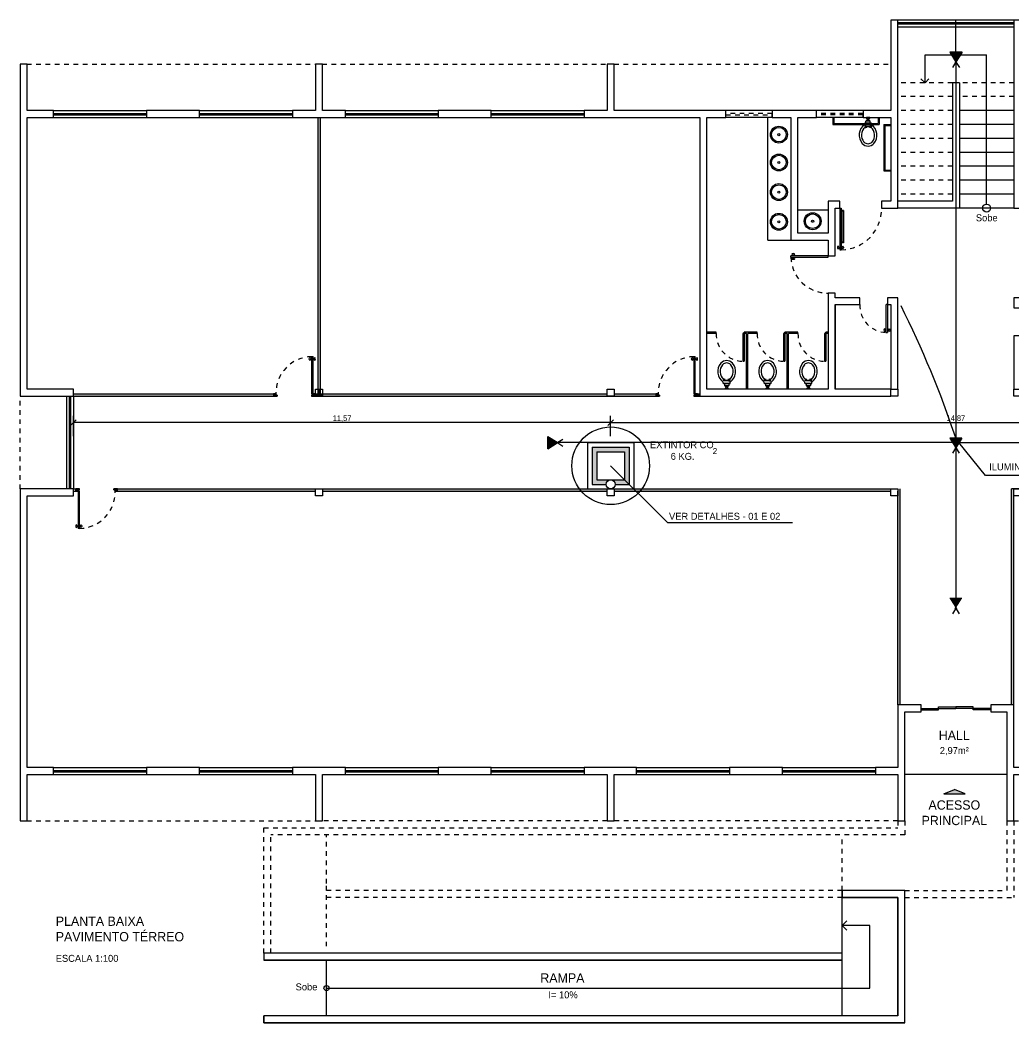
# Model space of a CAD drawing. Header units: millimetres. Extents: x 952 to 2017, y 419 to 1447.
# Drawn here: x 952.34 to 973.74, y 443.9 to 465.5 of the extents above; entities that cross this region are included whole.
import ezdxf

# ---------------------------------------------------------------- set-up
doc = ezdxf.new("R2010")
doc.units = ezdxf.units.MM
doc.header["$PDMODE"] = 34
doc.linetypes.add('ACAD_ISO03W100', pattern=[30, 12, -18])
doc.layers.get('0').update_dxf_attribs({"color": 5})
for name, color, linetype in [('can01', 1, 'Continuous'), ('can02', 2, 'Continuous'), ('can03', 3, 'Continuous'), ('ESQUADRIAS', 2, 'Continuous'), ('fio tomadas de chão', 82, 'Continuous'), ('Fios', 10, 'Continuous'), ('INCENDIO', 1, 'Continuous'), ('Janela', 2, 'Continuous'), ('Layer1', 204, 'Continuous'), ('pena 01', 1, 'Continuous'), ('pena01', 1, 'Continuous'), ('pena02', 2, 'Continuous'), ('pena04', 4, 'Continuous')]:
    doc.layers.add(name, color=color, linetype=linetype)
doc.styles.get("Standard").update_dxf_attribs({"font": 'ERASLGHT.TTF'})
doc.dimstyles.new('ISO-25', dxfattribs={"dimtxt": 0.12, "dimasz": 0.12, "dimexe": 0.15, "dimexo": 0.14, "dimgap": 0.015, "dimtad": 1, "dimzin": 1, "dimtxsty": 'Standard', "dimblk": 'OBLIQUE', "dimcen": 0.15, "dimdle": 0.0005, "dimclrd": 1, "dimclre": 1, "dimclrt": 2, "dimadec": 0, "dimazin": 0, "dimtfac": 1, "dimtmove": 0, "dimatfit": 3, "dimldrblk": 'OBLIQUE', "dimfxl": 1, "dimarcsym": 0})

# ---------------------------------------------------------------- blocks, each defined once
blk = doc.blocks.new('_Oblique')
at = {"color": 0, "linetype": 'ByBlock', "lineweight": -2}
blk.add_line((-0.5, -0.5), (0.5, 0.5), dxfattribs=at)
blk = doc.blocks.new('*D13')
at = {"color": 1, "lineweight": -2}
for p, q in [((965.057, 456.539), (965.057, 456.978)), ((979.924, 456.539), (979.924, 456.978)), ((965.057, 456.828), (979.924, 456.828))]:
    blk.add_line(p, q, dxfattribs=at)
at = {"layer": 'Defpoints', "color": 0}
for p in [(979.924, 456.828), (965.057, 456.399), (979.924, 456.399)]:
    blk.add_point(p, dxfattribs=at)
at = {"color": 1, "lineweight": -2, "xscale": 0.12, "yscale": 0.12, "zscale": 0.12, "rotation": 180}
blk.add_blockref('_Oblique', (965.057, 456.828), dxfattribs=at)
at = {"color": 1, "lineweight": -2, "xscale": 0.12, "yscale": 0.12, "zscale": 0.12}
blk.add_blockref('_Oblique', (979.924, 456.828), dxfattribs=at)
at = {"color": 2, "insert": (972.49, 456.913), "char_height": 0.12, "attachment_point": 5}
blk.add_mtext('14,87', dxfattribs=at)
blk = doc.blocks.new('*D15')
at = {"color": 1, "lineweight": -2}
for p, q in [((953.49, 456.539), (953.49, 456.978)), ((965.057, 456.539), (965.057, 456.978)), ((965.058, 456.828), (953.49, 456.828))]:
    blk.add_line(p, q, dxfattribs=at)
at = {"layer": 'Defpoints', "color": 0}
for p in [(953.49, 456.828), (953.49, 456.399), (965.057, 456.399)]:
    blk.add_point(p, dxfattribs=at)
at = {"color": 1, "lineweight": -2, "xscale": 0.12, "yscale": 0.12, "zscale": 0.12, "rotation": 180}
blk.add_blockref('_Oblique', (953.49, 456.828), dxfattribs=at)
at = {"color": 1, "lineweight": -2, "xscale": 0.12, "yscale": 0.12, "zscale": 0.12}
blk.add_blockref('_Oblique', (965.057, 456.828), dxfattribs=at)
at = {"color": 2, "insert": (959.274, 456.912), "char_height": 0.12, "attachment_point": 5}
blk.add_mtext('11,57', dxfattribs=at)

msp = doc.modelspace()

# ---------------------------------------------------------------- hatches: boundary and pattern name
at = {"layer": 'fio tomadas de chão'}
for points in [[(972.623, 464.808), (972.358, 464.808), (972.484, 464.608, -0.288345), (972.497, 464.608)], [(963.701, 456.265), (963.701, 456.53), (963.902, 456.404, 0.141294), (963.9, 456.398, 0.141294), (963.902, 456.391)], [(972.621, 456.497), (972.357, 456.497), (972.483, 456.297, -0.288345), (972.495, 456.297)], [(972.621, 453.039), (972.357, 453.039), (972.483, 452.839, -0.288345), (972.495, 452.839)]]:
    msp.add_hatch(color=256, dxfattribs=at).paths.add_polyline_path(points)
at = {"layer": 'INCENDIO'}
msp.add_hatch(color=256, dxfattribs=at).paths.add_polyline_path([(964.757, 456.199), (965.357, 456.199), (965.357, 455.599), (965.057, 455.599, -0.414214), (965.157, 455.499), (965.457, 455.499), (965.457, 456.299), (964.657, 456.299), (964.657, 455.499), (964.957, 455.499, -0.414214), (965.057, 455.599), (964.757, 455.599)])
at = {"layer": 'pena02'}
for points in [[(958.799, 457.549), (958.799, 463.399), (958.749, 463.399), (958.749, 457.549)], [(958.849, 457.399), (958.849, 457.449), (958.799, 457.449), (958.799, 457.549), (958.749, 457.549), (958.749, 457.449), (958.699, 457.449), (958.699, 457.399), (958.749, 457.399)], [(964.982, 457.399), (964.982, 457.449), (958.849, 457.449), (958.849, 457.399)], [(966.03, 457.399), (966.03, 457.449), (965.132, 457.449), (965.132, 457.399)], [(966.93, 457.449), (966.93, 457.399), (966.98, 457.399), (966.98, 457.449)], [(964.982, 455.349), (964.982, 455.399), (958.849, 455.399), (958.849, 455.349)], [(971.09, 455.349), (971.09, 455.399), (965.132, 455.399), (965.132, 455.349)], [(971.24, 450.749), (971.29, 450.749), (971.29, 455.399), (971.24, 455.399), (971.24, 455.249)], [(973.74, 455.349), (973.74, 455.399), (973.69, 455.399), (973.69, 450.749), (973.74, 450.749)]]:
    msp.add_hatch(color=256, dxfattribs=at).paths.add_polyline_path(points)
h = msp.add_hatch(color=256, dxfattribs=at)
h.paths.add_polyline_path([(958.699, 455.349), (958.699, 455.399), (954.44, 455.399), (954.44, 455.349)])
h.paths.add_polyline_path([(957.799, 457.399), (957.799, 457.449), (953.49, 457.449), (953.49, 457.399)])
h = msp.add_hatch(dxfattribs=at)
h.set_pattern_fill('LINE', color=256, scale=0.004, angle=45, style=0)
h.set_pattern_definition([(225, (2976.697803, 2398.697781), (0.00898025612, -0.00898025612), [])])
h.paths.add_polyline_path([(957.799, 457.449), (957.799, 457.399), (957.879, 457.399), (957.879, 457.419), (957.849, 457.419), (957.849, 457.449)])
h = msp.add_hatch(dxfattribs=at)
h.set_pattern_fill('LINE', color=256, scale=0.004, angle=45, style=0)
h.set_pattern_definition([(225, (2976.497803, 2398.697781), (0.00898025612, -0.00898025612), [])])
h.paths.add_polyline_path([(958.699, 457.449), (958.699, 457.399), (958.619, 457.399), (958.619, 457.419), (958.649, 457.419), (958.649, 457.449)])
h = msp.add_hatch(dxfattribs=at)
h.set_pattern_fill('LINE', color=256, scale=0.004, angle=45, style=0)
h.set_pattern_definition([(225, (2984.92947, 2398.697781), (0.00898025612, -0.00898025612), [])])
h.paths.add_polyline_path([(966.03, 457.449), (966.03, 457.399), (966.11, 457.399), (966.11, 457.419), (966.08, 457.419), (966.08, 457.449)])
h = msp.add_hatch(dxfattribs=at)
h.set_pattern_fill('LINE', color=256, scale=0.004, angle=45, style=0)
h.set_pattern_definition([(225, (2984.72947, 2398.697781), (0.00898025612, -0.00898025612), [])])
h.paths.add_polyline_path([(966.93, 457.449), (966.93, 457.399), (966.85, 457.399), (966.85, 457.419), (966.88, 457.419), (966.88, 457.449)])
h = msp.add_hatch(dxfattribs=at)
h.set_pattern_fill('LINE', color=256, scale=0.004, angle=45, style=0)
h.set_pattern_definition([(45, (-1064.258472, -1485.900214), (-0.00898025612, 0.00898025612), [])])
h.paths.add_polyline_path([(953.54, 455.349), (953.54, 455.399), (953.62, 455.399), (953.62, 455.379), (953.59, 455.379), (953.59, 455.349)])
h = msp.add_hatch(dxfattribs=at)
h.set_pattern_fill('LINE', color=256, scale=0.004, angle=45, style=0)
h.set_pattern_definition([(45, (-1064.458472, -1485.900214), (-0.00898025612, 0.00898025612), [])])
h.paths.add_polyline_path([(954.44, 455.349), (954.44, 455.399), (954.36, 455.399), (954.36, 455.379), (954.39, 455.379), (954.39, 455.349)])
at = {"layer": 'pena04'}
msp.add_hatch(color=256, dxfattribs=at).paths.add_polyline_path([(972.231, 448.832), (972.461, 448.926), (972.691, 448.832)])

# ---------------------------------------------------------------- linework, layer by layer
for p, q in [((965.057, 455.899), (966.278, 454.678)), ((966.278, 454.678), (968.972, 454.678))]:
    msp.add_line(p, q)
msp.add_circle((965.057, 455.899), 0.836)
at = {"layer": 'can01'}
for p, q in [((972.49, 464.808), (972.49, 465.499)), ((973.128, 455.691), (972.553, 456.403)), ((976.64, 455.691), (973.128, 455.691))]:
    msp.add_line(p, q, dxfattribs=at)
at = {"layer": 'can02'}
for p, q in [((968.535, 463.549), (967.535, 463.549)), ((970.492, 463.549), (969.489, 463.549)), ((961.345, 463.399), (962.486, 463.399)), ((968.535, 463.399), (967.535, 463.399)), ((970.492, 463.399), (969.489, 463.399)), ((969.89, 459.369), (969.89, 457.549)), ((971.39, 443.899), (971.39, 446.749)), ((970.04, 445.999), (970.14, 446.099)), ((970.64, 445.999), (970.04, 445.999)), ((970.04, 445.999), (970.14, 445.899)), ((970.64, 444.649), (970.64, 445.999)), ((958.94, 444.649), (970.64, 444.649)), ((971.39, 443.899), (957.59, 443.899))]:
    msp.add_line(p, q, dxfattribs=at)
for points in [[(971.24, 461.449), (971.24, 465.499), (971.09, 465.499), (971.09, 463.549), (970.492, 463.549), (970.492, 463.399), (971.09, 463.399), (971.09, 461.599), (970.89, 461.599), (970.89, 461.449)], [(974.09, 461.449), (974.09, 461.599), (973.89, 461.599), (973.89, 463.399), (974.489, 463.399), (974.489, 463.549), (973.89, 463.549), (973.89, 465.499), (973.74, 465.499), (973.74, 461.449)], [(959.345, 463.399), (959.345, 463.549), (958.849, 463.549), (958.849, 464.549), (958.699, 464.549), (958.699, 463.549), (958.203, 463.549), (958.203, 463.399)], [(971.09, 457.399), (971.09, 457.549), (969.89, 457.549), (969.89, 459.369), (970.42, 459.369), (970.42, 459.519), (969.89, 459.519), (969.89, 459.619), (969.74, 459.619), (969.74, 457.549), (967.13, 457.549), (967.13, 463.399), (967.535, 463.399), (967.535, 463.549), (965.132, 463.549), (965.132, 464.549), (964.982, 464.549), (964.982, 463.549), (964.486, 463.549), (964.486, 463.399), (966.98, 463.399), (966.98, 457.399)], [(956.203, 463.399), (956.203, 463.549), (955.061, 463.549), (955.061, 463.399)], [(962.486, 463.399), (962.486, 463.549), (961.345, 463.549), (961.345, 463.399)], [(969.74, 460.759), (969.74, 460.419), (969.89, 460.419), (969.89, 461.449), (969.99, 461.449), (969.99, 461.599), (969.74, 461.599), (969.74, 460.909), (969.09, 460.909), (969.09, 463.399), (969.489, 463.399), (969.489, 463.549), (968.535, 463.549), (968.535, 463.399), (968.94, 463.399), (968.94, 460.759)], [(971.24, 457.549), (971.24, 459.519), (971.02, 459.519), (971.02, 459.369), (971.09, 459.369), (971.09, 457.549)], [(973.89, 459.299), (973.89, 459.369), (974.09, 459.369), (974.09, 459.519), (973.74, 459.519), (973.74, 459.299)], [(973.89, 457.549), (973.89, 458.699), (973.74, 458.699), (973.74, 457.549)], [(971.39, 448.249), (971.39, 450.599), (971.74, 450.599), (971.74, 450.749), (971.24, 450.749), (971.24, 449.399), (970.757, 449.399), (970.757, 449.249), (971.24, 449.249), (971.24, 448.249)], [(973.74, 448.249), (973.74, 449.249), (974.224, 449.249), (974.224, 449.399), (973.74, 449.399), (973.74, 450.749), (973.24, 450.749), (973.24, 450.599), (973.59, 450.599), (973.59, 448.249)], [(956.203, 449.249), (956.203, 449.399), (955.061, 449.399), (955.061, 449.249)], [(958.849, 448.249), (958.849, 449.249), (959.345, 449.249), (959.345, 449.399), (958.203, 449.399), (958.203, 449.249), (958.699, 449.249), (958.699, 448.249)], [(962.486, 449.249), (962.486, 449.399), (961.345, 449.399), (961.345, 449.249)], [(965.132, 448.249), (965.132, 449.249), (965.615, 449.249), (965.615, 449.399), (964.486, 449.399), (964.486, 449.249), (964.982, 449.249), (964.982, 448.249)], [(968.757, 449.249), (968.757, 449.399), (967.615, 449.399), (967.615, 449.249)], [(971.39, 446.749), (970.04, 446.749), (970.04, 446.599), (971.24, 446.599), (971.24, 444.049), (957.59, 444.049), (957.59, 443.899), (971.39, 443.899)], [(970.04, 445.399), (957.59, 445.399), (957.59, 445.249), (970.04, 445.249)]]:
    msp.add_lwpolyline(points, close=True, dxfattribs=at)
for points in [[(952.49, 457.549), (952.49, 463.399), (953.061, 463.399), (953.061, 463.549), (952.49, 463.549), (952.49, 464.549), (952.34, 464.549), (952.34, 457.399), (953.49, 457.399), (953.49, 457.549), (952.49, 457.549)], [(952.34, 455.399), (952.34, 448.249), (952.49, 448.249), (952.49, 449.249), (953.061, 449.249), (953.061, 449.399), (952.49, 449.399), (952.49, 455.249), (952.49, 455.249), (953.49, 455.249), (953.49, 455.399), (952.34, 455.399)]]:
    msp.add_lwpolyline(points, dxfattribs=at)
msp.add_circle((958.94, 444.649), 0.0562, dxfattribs=at)
at = {"layer": 'can03', "ltscale": 0.2}
for p, q in [((971.39, 446.749), (970.04, 446.749)), ((971.24, 446.599), (970.04, 446.599)), ((971.24, 444.049), (971.24, 446.599)), ((970.04, 445.399), (957.59, 445.399)), ((957.59, 445.399), (957.59, 445.249)), ((970.04, 445.249), (970.04, 445.399)), ((970.04, 445.249), (957.59, 445.249)), ((971.24, 444.049), (957.59, 444.049)), ((957.59, 443.899), (957.59, 444.049))]:
    msp.add_line(p, q, dxfattribs=at)
at = {"layer": 'ESQUADRIAS'}
for p, q in [((967.33, 458.779), (967.13, 458.779)), ((967.33, 458.749), (967.13, 458.749)), ((967.33, 458.749), (967.33, 458.779)), ((967.93, 458.749), (967.9, 458.749)), ((967.93, 458.749), (967.93, 458.779)), ((968.21, 458.779), (967.93, 458.779)), ((967.98, 458.749), (967.93, 458.749)), ((967.98, 457.549), (967.98, 458.749)), ((968.01, 457.549), (968.01, 458.749)), ((968.21, 458.749), (968.01, 458.749)), ((968.21, 458.749), (968.21, 458.779)), ((968.81, 458.749), (968.78, 458.749)), ((969.09, 458.779), (968.81, 458.779)), ((968.81, 458.749), (968.81, 458.779)), ((968.86, 458.749), (968.81, 458.749)), ((968.86, 457.549), (968.86, 458.749)), ((968.89, 457.549), (968.89, 458.749)), ((969.09, 458.749), (968.89, 458.749)), ((969.09, 458.749), (969.09, 458.779)), ((969.69, 458.749), (969.66, 458.749)), ((969.74, 458.779), (969.69, 458.779)), ((969.69, 458.749), (969.69, 458.779)), ((969.74, 458.749), (969.69, 458.749))]:
    msp.add_line(p, q, dxfattribs=at)
at = {"layer": 'fio tomadas de chão'}
for p, q in [((972.623, 464.808), (972.358, 464.808)), ((972.358, 464.808), (972.484, 464.608)), ((972.623, 464.808), (972.497, 464.608)), ((972.484, 464.588), (972.416, 464.48)), ((972.49, 464.598), (972.489, 456.497)), ((972.497, 464.588), (972.565, 464.48)), ((972.489, 458.982), (972.489, 453.039)), ((963.701, 456.53), (963.902, 456.404)), ((963.701, 456.265), (963.701, 456.53)), ((963.921, 456.404), (964.03, 456.472)), ((972.621, 456.497), (972.357, 456.497)), ((972.357, 456.497), (972.483, 456.297)), ((972.621, 456.497), (972.495, 456.297)), ((963.701, 456.265), (963.902, 456.391)), ((963.921, 456.391), (964.03, 456.323)), ((972.494, 456.397), (963.923, 456.398)), ((972.483, 456.277), (972.415, 456.169)), ((972.494, 456.397), (981.065, 456.398)), ((972.495, 456.277), (972.563, 456.169)), ((972.621, 453.039), (972.357, 453.039)), ((972.483, 452.819), (972.415, 452.711)), ((972.495, 452.819), (972.563, 452.711))]:
    msp.add_line(p, q, dxfattribs=at)
for centre in [(972.49, 464.598), (963.912, 456.398), (972.489, 456.287), (972.489, 452.829)]:
    msp.add_circle(centre, 0.0116, dxfattribs=at)
msp.add_arc((951.563, 449.485), 22.07, 18.5264, 26.5307, dxfattribs=at)
at = {"layer": 'Fios'}
for p, q in [((968.44, 460.759), (968.44, 463.399)), ((970.574, 463.344), (970.555, 463.319)), ((970.635, 463.399), (970.565, 463.399)), ((970.565, 463.384), (970.565, 463.399)), ((970.635, 463.399), (970.565, 463.399)), ((970.625, 463.344), (970.574, 463.344)), ((970.625, 463.374), (970.575, 463.374)), ((970.584, 463.344), (970.584, 463.374)), ((970.615, 463.344), (970.615, 463.374)), ((970.625, 463.344), (970.645, 463.319)), ((970.635, 463.384), (970.635, 463.399)), ((970.525, 463.249), (970.525, 463.244)), ((970.529, 463.214), (970.529, 463.203)), ((970.535, 463.214), (970.529, 463.214)), ((970.535, 463.203), (970.529, 463.203)), ((970.56, 463.223), (970.535, 463.223)), ((970.535, 463.223), (970.535, 463.169)), ((970.663, 463.279), (970.536, 463.279)), ((970.645, 463.319), (970.555, 463.319)), ((970.555, 463.279), (970.555, 463.319)), ((970.56, 463.223), (970.56, 463.179)), ((970.56, 463.214), (970.64, 463.214)), ((970.56, 463.203), (970.64, 463.203)), ((970.64, 463.223), (970.665, 463.223)), ((970.64, 463.223), (970.64, 463.179)), ((970.645, 463.279), (970.645, 463.319)), ((970.665, 463.223), (970.665, 463.169)), ((970.665, 463.214), (970.671, 463.214)), ((970.665, 463.203), (970.671, 463.203)), ((970.671, 463.214), (970.671, 463.203)), ((970.675, 463.249), (970.675, 463.244)), ((969.09, 461.409), (969.74, 461.409)), ((969.406, 461.165), (969.406, 461.165)), ((968.44, 460.759), (968.94, 460.759)), ((967.485, 457.734), (967.485, 457.745)), ((967.491, 457.745), (967.485, 457.745)), ((967.491, 457.734), (967.485, 457.734)), ((967.491, 457.725), (967.491, 457.778)), ((967.516, 457.725), (967.491, 457.725)), ((967.516, 457.725), (967.516, 457.769)), ((967.516, 457.745), (967.596, 457.745)), ((967.516, 457.734), (967.596, 457.734)), ((967.596, 457.725), (967.596, 457.769)), ((967.596, 457.725), (967.621, 457.725)), ((967.621, 457.725), (967.621, 457.778)), ((967.621, 457.745), (967.627, 457.745)), ((967.621, 457.734), (967.627, 457.734)), ((967.627, 457.734), (967.627, 457.745)), ((968.371, 457.745), (968.365, 457.745)), ((968.365, 457.734), (968.365, 457.745)), ((968.371, 457.734), (968.365, 457.734)), ((968.371, 457.725), (968.371, 457.778)), ((968.396, 457.725), (968.371, 457.725)), ((968.396, 457.725), (968.396, 457.769)), ((968.396, 457.745), (968.476, 457.745)), ((968.396, 457.734), (968.476, 457.734)), ((968.476, 457.725), (968.476, 457.769)), ((968.476, 457.725), (968.501, 457.725)), ((968.501, 457.725), (968.501, 457.778)), ((968.501, 457.745), (968.507, 457.745)), ((968.501, 457.734), (968.507, 457.734)), ((968.507, 457.734), (968.507, 457.745)), ((969.245, 457.734), (969.245, 457.745)), ((969.251, 457.745), (969.245, 457.745)), ((969.251, 457.734), (969.245, 457.734)), ((969.251, 457.725), (969.251, 457.778)), ((969.276, 457.725), (969.251, 457.725)), ((969.276, 457.725), (969.276, 457.769)), ((969.276, 457.745), (969.356, 457.745)), ((969.276, 457.734), (969.356, 457.734)), ((969.356, 457.725), (969.356, 457.769)), ((969.356, 457.725), (969.381, 457.725)), ((969.381, 457.725), (969.381, 457.778)), ((969.381, 457.745), (969.387, 457.745)), ((969.381, 457.734), (969.387, 457.734)), ((969.387, 457.734), (969.387, 457.745)), ((967.48, 457.68), (967.48, 457.704)), ((967.619, 457.669), (967.492, 457.669)), ((967.51, 457.669), (967.51, 457.629)), ((967.53, 457.604), (967.51, 457.629)), ((967.6, 457.629), (967.51, 457.629)), ((967.52, 457.564), (967.52, 457.549)), ((967.59, 457.549), (967.52, 457.549)), ((967.581, 457.604), (967.53, 457.604)), ((967.58, 457.574), (967.53, 457.574)), ((967.54, 457.604), (967.54, 457.574)), ((967.571, 457.604), (967.571, 457.574)), ((967.581, 457.604), (967.6, 457.629)), ((967.59, 457.564), (967.59, 457.549)), ((967.6, 457.669), (967.6, 457.629)), ((967.63, 457.68), (967.63, 457.704)), ((968.36, 457.68), (968.36, 457.704)), ((968.499, 457.669), (968.372, 457.669)), ((968.39, 457.669), (968.39, 457.629)), ((968.41, 457.604), (968.39, 457.629)), ((968.48, 457.629), (968.39, 457.629)), ((968.4, 457.564), (968.4, 457.549)), ((968.47, 457.549), (968.4, 457.549)), ((968.461, 457.604), (968.41, 457.604)), ((968.46, 457.574), (968.41, 457.574)), ((968.42, 457.604), (968.42, 457.574)), ((968.451, 457.604), (968.451, 457.574)), ((968.461, 457.604), (968.48, 457.629)), ((968.47, 457.564), (968.47, 457.549)), ((968.48, 457.669), (968.48, 457.629)), ((968.51, 457.68), (968.51, 457.704)), ((969.24, 457.68), (969.24, 457.704)), ((969.379, 457.669), (969.252, 457.669)), ((969.27, 457.669), (969.27, 457.629)), ((969.36, 457.629), (969.27, 457.629)), ((969.29, 457.604), (969.27, 457.629)), ((969.28, 457.564), (969.28, 457.549)), ((969.35, 457.549), (969.28, 457.549)), ((969.341, 457.604), (969.29, 457.604)), ((969.34, 457.574), (969.29, 457.574)), ((969.3, 457.604), (969.3, 457.574)), ((969.331, 457.604), (969.331, 457.574)), ((969.341, 457.604), (969.36, 457.629)), ((969.35, 457.564), (969.35, 457.549)), ((969.36, 457.669), (969.36, 457.629)), ((969.39, 457.68), (969.39, 457.704))]:
    msp.add_line(p, q, dxfattribs=at)
for centre, radius in [((968.68, 463.031), 0.182), ((968.68, 463.031), 0.157), ((968.68, 463.031), 0.0228), ((968.68, 462.431), 0.182), ((968.68, 462.431), 0.157), ((968.68, 462.431), 0.0228), ((968.68, 461.793), 0.182), ((968.68, 461.793), 0.157), ((968.68, 461.793), 0.0228), ((968.68, 461.154), 0.182), ((968.68, 461.154), 0.157), ((968.68, 461.154), 0.0228), ((969.406, 461.165), 0.182), ((969.406, 461.165), 0.157), ((969.406, 461.165), 0.0228)]:
    msp.add_circle(centre, radius, dxfattribs=at)
for centre, radius, start, end in [((970.575, 463.384), 0.01, 180, 270), ((970.625, 463.384), 0.01, 270, 360), ((970.686, 463.018), 0.278, 125.617, 220.0252), ((970.686, 463.018), 0.228, 131.7431, 220.0252), ((970.536, 463.268), 0.0113, 90, 180), ((970.663, 463.268), 0.0113, 360, 90), ((970.513, 463.018), 0.228, 319.9748, 48.04), ((970.513, 463.018), 0.278, 319.9748, 54.383), ((970.6, 462.953), 0.169, 221.9961, 318.0039), ((970.6, 462.953), 0.119, 221.9961, 318.0039), ((967.555, 457.995), 0.169, 41.9961, 138.0039), ((968.435, 457.995), 0.169, 41.9961, 138.0039), ((969.315, 457.995), 0.169, 41.9961, 138.0039), ((967.642, 457.929), 0.278, 139.9748, 234.383), ((967.642, 457.929), 0.228, 139.9748, 228.2569), ((967.555, 457.995), 0.119, 41.9961, 138.0039), ((967.469, 457.929), 0.228, 311.96, 40.0252), ((967.469, 457.929), 0.278, 305.617, 40.0252), ((968.522, 457.929), 0.278, 139.9748, 234.383), ((968.522, 457.929), 0.228, 139.9748, 228.2569), ((968.435, 457.995), 0.119, 41.9961, 138.0039), ((968.349, 457.929), 0.228, 311.96, 40.0252), ((968.349, 457.929), 0.278, 305.617, 40.0252), ((969.402, 457.929), 0.278, 139.9748, 234.383), ((969.402, 457.929), 0.228, 139.9748, 228.2569), ((969.315, 457.995), 0.119, 41.9961, 138.0039), ((969.229, 457.929), 0.228, 311.96, 40.0252), ((969.229, 457.929), 0.278, 305.617, 40.0252), ((967.492, 457.68), 0.0113, 180, 270), ((967.53, 457.564), 0.01, 90, 180), ((967.58, 457.564), 0.01, 0, 90), ((967.619, 457.68), 0.0113, 270, 0), ((968.372, 457.68), 0.0113, 180, 270), ((968.41, 457.564), 0.01, 90, 180), ((968.46, 457.564), 0.01, 0, 90), ((968.499, 457.68), 0.0113, 270, 0), ((969.252, 457.68), 0.0113, 180, 270), ((969.29, 457.564), 0.01, 90, 180), ((969.34, 457.564), 0.01, 0, 90), ((969.379, 457.68), 0.0113, 270, 0)]:
    msp.add_arc(centre, radius, start, end, dxfattribs=at)
at = {"layer": 'INCENDIO'}
for p, q in [((964.557, 456.399), (964.557, 455.399)), ((964.557, 456.399), (965.557, 456.399)), ((964.657, 456.299), (965.457, 456.299)), ((964.657, 456.299), (964.657, 455.499)), ((964.757, 456.199), (965.357, 456.199)), ((964.757, 456.199), (964.757, 455.599)), ((965.357, 456.199), (965.357, 455.599)), ((965.457, 456.299), (965.457, 455.499)), ((965.557, 456.399), (965.557, 455.399)), ((964.757, 455.599), (965.357, 455.599)), ((964.657, 455.499), (964.957, 455.499)), ((965.157, 455.499), (965.457, 455.499))]:
    msp.add_line(p, q, dxfattribs=at)
msp.add_circle((965.057, 455.499), 0.1, dxfattribs=at)
at = {"layer": 'Janela'}
for p, q in [((969.84, 463.399), (969.84, 463.249)), ((969.86, 463.399), (969.86, 463.269)), ((970.82, 463.399), (970.82, 463.269)), ((970.84, 463.399), (970.84, 463.249)), ((969.84, 463.249), (970.84, 463.249)), ((969.86, 463.269), (970.82, 463.269)), ((970.94, 463.249), (971.09, 463.249)), ((970.94, 463.249), (970.94, 462.249)), ((970.96, 463.229), (971.09, 463.229)), ((970.96, 463.229), (970.96, 462.269)), ((970.94, 462.249), (971.09, 462.249)), ((970.96, 462.269), (971.09, 462.269)), ((969.99, 461.449), (969.99, 460.549)), ((969.99, 461.449), (970.02, 461.449)), ((970.02, 461.449), (970.02, 460.549)), ((970.07, 461.399), (970.02, 461.399)), ((970.055, 461.384), (970.02, 461.384)), ((970.055, 461.384), (970.055, 460.714)), ((970.07, 461.399), (970.07, 460.699)), ((969.99, 460.549), (970.02, 460.549)), ((970.055, 460.714), (970.02, 460.714)), ((970.07, 460.699), (970.02, 460.699)), ((967.9, 458.749), (967.9, 458.149)), ((967.93, 458.749), (967.93, 458.149)), ((968.78, 458.749), (968.78, 458.149)), ((968.81, 458.749), (968.81, 458.149)), ((969.66, 458.749), (969.66, 458.149)), ((969.69, 458.749), (969.69, 458.149)), ((967.9, 458.149), (967.93, 458.149)), ((968.78, 458.149), (968.81, 458.149)), ((969.66, 458.149), (969.69, 458.149)), ((971.74, 450.674), (972.49, 450.674)), ((971.74, 450.644), (972.115, 450.644)), ((972.115, 450.704), (972.49, 450.704)), ((972.115, 450.644), (972.115, 450.704)), ((972.49, 450.704), (972.49, 450.674)), ((972.49, 450.704), (972.49, 450.674)), ((972.865, 450.704), (972.49, 450.704)), ((973.24, 450.674), (972.49, 450.674)), ((972.865, 450.644), (972.865, 450.704)), ((973.24, 450.644), (972.865, 450.644))]:
    msp.add_line(p, q, dxfattribs=at)
at = {"layer": 'Layer1'}
msp.add_line((970.04, 446.599), (970.04, 446.749), dxfattribs=at)
at = {"layer": 'pena 01', "linetype": 'ACAD_ISO03W100', "ltscale": 0.005}
for p, q in [((952.49, 464.549), (958.699, 464.549)), ((958.849, 464.549), (964.982, 464.549)), ((965.132, 464.549), (971.09, 464.549)), ((972.415, 464.149), (971.24, 464.149)), ((973.74, 464.149), (972.565, 464.149)), ((972.415, 463.849), (971.24, 463.849)), ((973.74, 463.849), (972.565, 463.849)), ((967.535, 463.399), (967.535, 463.549)), ((968.535, 463.399), (968.535, 463.549)), ((969.489, 463.399), (969.489, 463.549)), ((970.492, 463.399), (970.492, 463.549)), ((972.415, 463.549), (971.24, 463.549)), ((968.535, 463.489), (967.535, 463.489)), ((967.535, 463.459), (968.535, 463.459)), ((970.489, 463.489), (969.489, 463.489)), ((970.489, 463.459), (969.489, 463.459)), ((972.415, 463.249), (971.24, 463.249)), ((972.415, 462.949), (971.24, 462.949)), ((972.415, 462.649), (971.24, 462.649)), ((972.415, 462.349), (971.24, 462.349)), ((972.415, 462.049), (971.24, 462.049)), ((972.415, 461.749), (971.24, 461.749)), ((952.34, 455.399), (952.34, 457.399)), ((952.49, 448.249), (958.699, 448.249)), ((964.982, 448.249), (958.849, 448.249)), ((971.24, 448.249), (965.132, 448.249)), ((971.24, 448.249), (971.24, 448.099)), ((971.39, 448.249), (971.39, 447.949)), ((973.59, 448.249), (973.59, 446.749)), ((973.74, 448.249), (973.74, 446.599)), ((973.74, 448.249), (979.849, 448.249)), ((957.59, 448.099), (971.24, 448.099)), ((957.59, 445.399), (957.59, 448.099)), ((971.39, 447.949), (957.74, 447.949)), ((957.74, 445.399), (957.74, 447.949)), ((958.94, 446.899), (958.94, 447.949)), ((970.04, 446.749), (970.04, 447.949)), ((958.94, 446.749), (958.94, 446.899)), ((970.04, 446.749), (958.94, 446.749)), ((958.94, 445.549), (958.94, 446.749)), ((971.39, 446.749), (973.59, 446.749)), ((970.04, 446.599), (958.94, 446.599)), ((971.39, 446.599), (973.74, 446.599))]:
    msp.add_line(p, q, dxfattribs=at)
at = {"layer": 'pena 01', "ltscale": 0.005}
for p, q in [((970.04, 445.399), (970.04, 446.599)), ((958.94, 444.049), (958.94, 445.249)), ((970.04, 444.049), (970.04, 445.249))]:
    msp.add_line(p, q, dxfattribs=at)
at = {"layer": 'pena 01', "linetype": 'ACAD_ISO03W100', "ltscale": 0.005}
for centre, radius, start, end in [((970.005, 461.434), 0.885, 270.971, 0.971), ((969.725, 460.404), 0.785, 181.0947, 271.0947), ((971.005, 459.354), 0.585, 178.5312, 268.5312), ((967.915, 458.734), 0.585, 178.5312, 268.5312), ((968.795, 458.734), 0.585, 178.5312, 268.5312), ((969.675, 458.734), 0.585, 178.5312, 268.5312), ((958.634, 457.464), 0.785, 91.0947, 181.0947), ((966.865, 457.464), 0.785, 91.0947, 181.0947), ((953.605, 455.334), 0.785, 271.0947, 1.0947)]:
    msp.add_arc(centre, radius, start, end, dxfattribs=at)
at = {"layer": 'pena01'}
for p, q in [((973.74, 465.499), (971.24, 465.499)), ((973.74, 465.349), (971.24, 465.349)), ((953.061, 463.549), (955.061, 463.549)), ((956.203, 463.549), (958.203, 463.549)), ((959.345, 463.549), (961.345, 463.549)), ((962.486, 463.549), (964.486, 463.549)), ((973.74, 463.549), (972.565, 463.549)), ((953.061, 463.399), (955.061, 463.399)), ((956.203, 463.399), (958.203, 463.399)), ((959.345, 463.399), (961.345, 463.399)), ((962.486, 463.399), (964.486, 463.399)), ((973.74, 463.249), (972.565, 463.249)), ((973.74, 462.949), (972.565, 462.949)), ((973.74, 462.649), (972.565, 462.649)), ((973.74, 462.349), (972.565, 462.349)), ((973.74, 462.049), (972.565, 462.049)), ((973.74, 461.749), (972.565, 461.749)), ((973.74, 461.449), (972.565, 461.449)), ((953.34, 457.399), (953.34, 455.399)), ((953.34, 457.399), (953.34, 455.399)), ((953.49, 457.399), (953.49, 455.399)), ((953.061, 449.399), (955.061, 449.399)), ((956.203, 449.399), (958.203, 449.399)), ((959.345, 449.399), (961.345, 449.399)), ((962.486, 449.399), (964.486, 449.399)), ((965.615, 449.399), (967.615, 449.399)), ((968.757, 449.399), (970.757, 449.399)), ((953.061, 449.249), (955.061, 449.249)), ((956.203, 449.249), (958.203, 449.249)), ((959.345, 449.249), (961.345, 449.249)), ((962.486, 449.249), (964.486, 449.249)), ((965.615, 449.249), (967.615, 449.249)), ((968.757, 449.249), (970.757, 449.249)), ((973.59, 449.249), (971.39, 449.249))]:
    msp.add_line(p, q, dxfattribs=at)
at = {"layer": 'pena02'}
for p, q in [((973.74, 465.439), (971.24, 465.439)), ((973.74, 465.409), (971.24, 465.409)), ((971.828, 464.149), (971.828, 464.749)), ((971.828, 464.749), (973.153, 464.749)), ((973.153, 461.535), (973.153, 464.749)), ((971.737, 464.236), (971.828, 464.149)), ((971.909, 464.23), (971.828, 464.149)), ((972.415, 464.149), (972.415, 461.599)), ((972.565, 464.149), (972.415, 464.149)), ((972.565, 464.149), (972.565, 461.449)), ((953.061, 463.489), (955.061, 463.489)), ((953.061, 463.459), (955.061, 463.459)), ((956.203, 463.489), (958.203, 463.489)), ((956.203, 463.459), (958.203, 463.459)), ((958.749, 463.399), (958.749, 457.449)), ((958.799, 463.399), (958.799, 457.449)), ((959.345, 463.489), (961.345, 463.489)), ((959.345, 463.459), (961.345, 463.459)), ((962.486, 463.489), (964.486, 463.489)), ((962.486, 463.459), (964.486, 463.459)), ((972.415, 461.599), (971.24, 461.599)), ((972.565, 461.449), (971.24, 461.449)), ((969.97, 460.609), (969.99, 460.609)), ((969.97, 460.589), (969.99, 460.589)), ((970.041, 460.609), (970.02, 460.609)), ((970.041, 460.589), (970.02, 460.589)), ((968.94, 460.389), (968.94, 460.419)), ((969.74, 460.419), (968.94, 460.419)), ((968.94, 460.389), (969.74, 460.389)), ((968.98, 460.44), (968.98, 460.419)), ((968.98, 460.368), (968.98, 460.389)), ((969, 460.44), (969, 460.419)), ((969, 460.368), (969, 460.389)), ((969.74, 460.389), (969.74, 460.419)), ((971.02, 459.369), (970.99, 459.369)), ((970.99, 458.769), (970.99, 459.369)), ((971.02, 459.369), (971.02, 458.769)), ((970.97, 458.829), (970.99, 458.829)), ((970.97, 458.809), (970.99, 458.809)), ((971.041, 458.829), (971.02, 458.829)), ((971.041, 458.809), (971.02, 458.809)), ((970.99, 458.769), (971.02, 458.769)), ((958.598, 458.209), (958.619, 458.209)), ((958.598, 458.189), (958.619, 458.189)), ((958.619, 458.249), (958.649, 458.249)), ((958.619, 458.249), (958.619, 457.449)), ((958.649, 457.449), (958.649, 458.249)), ((958.67, 458.209), (958.649, 458.209)), ((958.67, 458.189), (958.649, 458.189)), ((966.83, 458.209), (966.85, 458.209)), ((966.83, 458.189), (966.85, 458.189)), ((966.85, 458.249), (966.85, 457.449)), ((966.85, 458.249), (966.88, 458.249)), ((966.88, 457.449), (966.88, 458.249)), ((966.901, 458.209), (966.88, 458.209)), ((966.901, 458.189), (966.88, 458.189)), ((953.4, 457.399), (953.4, 455.399)), ((953.43, 457.399), (953.43, 455.399)), ((953.49, 457.449), (957.799, 457.449)), ((953.49, 457.399), (957.799, 457.399)), ((957.799, 457.449), (957.799, 457.399)), ((957.849, 457.449), (957.799, 457.449)), ((957.799, 457.399), (957.879, 457.399)), ((957.849, 457.449), (957.849, 457.419)), ((957.879, 457.419), (957.849, 457.419)), ((957.879, 457.419), (957.879, 457.399)), ((958.619, 457.449), (958.649, 457.449)), ((958.619, 457.449), (958.749, 457.449)), ((958.619, 457.419), (958.619, 457.399)), ((958.649, 457.419), (958.619, 457.419)), ((958.619, 457.399), (958.749, 457.399)), ((958.649, 457.449), (958.649, 457.399)), ((958.649, 457.449), (958.649, 457.419)), ((958.699, 457.449), (958.649, 457.449)), ((958.749, 457.399), (966.03, 457.399)), ((958.799, 457.449), (964.982, 457.449)), ((965.132, 457.449), (966.03, 457.449)), ((966.08, 457.449), (966.03, 457.449)), ((966.03, 457.449), (966.03, 457.399)), ((966.03, 457.399), (966.11, 457.399)), ((966.08, 457.449), (966.08, 457.419)), ((966.11, 457.419), (966.08, 457.419)), ((966.11, 457.419), (966.11, 457.399)), ((966.85, 457.449), (966.93, 457.449)), ((966.85, 457.449), (966.88, 457.449)), ((966.88, 457.419), (966.85, 457.419)), ((966.85, 457.419), (966.85, 457.399)), ((966.85, 457.399), (966.93, 457.399)), ((966.93, 457.449), (966.88, 457.449)), ((966.88, 457.449), (966.88, 457.419)), ((966.88, 457.449), (966.88, 457.399)), ((966.93, 457.449), (966.93, 457.399)), ((966.93, 457.449), (966.98, 457.449)), ((966.93, 457.399), (966.98, 457.399)), ((953.49, 455.399), (953.54, 455.399)), ((953.49, 455.349), (953.54, 455.349)), ((953.62, 455.399), (953.54, 455.399)), ((953.54, 455.349), (953.54, 455.399)), ((953.62, 455.349), (953.54, 455.349)), ((953.54, 455.349), (953.59, 455.349)), ((953.59, 455.379), (953.62, 455.379)), ((953.59, 455.349), (953.59, 455.379)), ((953.59, 455.349), (953.59, 455.379)), ((953.62, 455.349), (953.59, 455.349)), ((953.59, 455.349), (953.59, 454.549)), ((953.62, 455.379), (953.62, 455.399)), ((953.62, 454.549), (953.62, 455.349)), ((954.44, 455.399), (954.36, 455.399)), ((954.36, 455.379), (954.36, 455.399)), ((954.36, 455.379), (954.39, 455.379)), ((954.39, 455.349), (954.39, 455.379)), ((954.39, 455.349), (954.44, 455.349)), ((954.44, 455.399), (958.699, 455.399)), ((954.44, 455.349), (954.44, 455.399)), ((954.44, 455.349), (958.699, 455.349)), ((958.849, 455.399), (964.982, 455.399)), ((958.849, 455.349), (964.982, 455.349)), ((965.132, 455.399), (971.09, 455.399)), ((965.132, 455.349), (971.09, 455.349)), ((971.24, 450.749), (971.24, 455.349)), ((971.29, 450.749), (971.29, 455.399)), ((979.849, 455.399), (973.69, 455.399)), ((973.69, 450.749), (973.69, 455.399)), ((973.74, 450.749), (973.74, 455.349)), ((953.57, 454.609), (953.59, 454.609)), ((953.57, 454.589), (953.59, 454.589)), ((953.62, 454.549), (953.59, 454.549)), ((953.641, 454.609), (953.62, 454.609)), ((953.641, 454.589), (953.62, 454.589)), ((973.24, 450.674), (973.24, 450.644)), ((953.061, 449.339), (955.061, 449.339)), ((953.061, 449.309), (955.061, 449.309)), ((956.203, 449.339), (958.203, 449.339)), ((956.203, 449.309), (958.203, 449.309)), ((959.345, 449.339), (961.345, 449.339)), ((959.345, 449.309), (961.345, 449.309)), ((962.486, 449.339), (964.486, 449.339)), ((962.486, 449.309), (964.486, 449.309)), ((965.615, 449.339), (967.615, 449.339)), ((965.615, 449.309), (967.615, 449.309)), ((968.757, 449.339), (970.757, 449.339)), ((968.757, 449.309), (970.757, 449.309))]:
    msp.add_line(p, q, dxfattribs=at)
msp.add_circle((973.153, 461.449), 0.0858, dxfattribs=at)
at = {"layer": 'pena02', "extrusion": (0, 0, -1)}
for centre, major_axis in [((969.955, 460.599), (0, -0.03)), ((968.99, 460.454), (-0.03, 0)), ((970.955, 458.819), (0, -0.03)), ((958.684, 458.199), (0, 0.03)), ((966.915, 458.199), (0, 0.03)), ((953.555, 454.599), (0, -0.03))]:
    msp.add_ellipse(centre, major_axis=major_axis, ratio=0.5, dxfattribs=at)
at = {"layer": 'pena02'}
for centre, major_axis in [((970.055, 460.599), (0, -0.03)), ((968.99, 460.354), (-0.03, 0)), ((971.055, 458.819), (0, -0.03)), ((958.584, 458.199), (0, 0.03)), ((966.815, 458.199), (0, 0.03)), ((953.655, 454.599), (0, -0.03))]:
    msp.add_ellipse(centre, major_axis=major_axis, ratio=0.5, dxfattribs=at)
at = {"layer": 'pena04', "ltscale": 0.2}
for p, q in [((972.231, 448.832), (972.461, 448.926)), ((972.691, 448.832), (972.461, 448.926)), ((972.231, 448.832), (972.691, 448.832))]:
    msp.add_line(p, q, dxfattribs=at)
at = {"layer": 'pena04'}
for points in [[(958.699, 457.399), (958.699, 457.549), (958.849, 457.549), (958.849, 457.399)], [(964.982, 457.399), (964.982, 457.549), (965.132, 457.549), (965.132, 457.399)], [(971.09, 457.399), (971.09, 457.549), (971.24, 457.549), (971.24, 457.399)], [(973.74, 457.399), (973.74, 457.549), (973.89, 457.549), (973.89, 457.399)], [(958.699, 455.249), (958.699, 455.399), (958.849, 455.399), (958.849, 455.249)], [(964.982, 455.249), (964.982, 455.399), (965.132, 455.399), (965.132, 455.249)], [(971.09, 455.249), (971.09, 455.399), (971.24, 455.399), (971.24, 455.249)], [(973.74, 455.249), (973.74, 455.399), (973.89, 455.399), (973.89, 455.249)]]:
    msp.add_lwpolyline(points, close=True, dxfattribs=at)

# ---------------------------------------------------------------- texts
at = {"width": 11.6204, "attachment_point": 1}
for s, insert, char_height in [('{\\fEras Demi ITC|b0|i0|c0|p34;EXTINTOR CO \\P        6 KG.}', (965.904, 456.427), 0.15), ('{\\fEras Demi ITC|b0|i0|c0|p34;2}', (967.254, 456.281), 0.13), ('{\\fEras Demi ITC|b0|i0|c0|p34;ILUMINAÇÃO DE EMERGÊNCIA}', (973.209, 455.952), 0.15), ('{\\fEras Demi ITC|b0|i0|c0|p34; VER DETALHES - 01 E 02}', (966.258, 454.886), 0.15)]:
    msp.add_mtext(s, dxfattribs=dict(at, insert=insert, char_height=char_height))
at = {"layer": 'pena02', "char_height": 0.2, "width": 11.6204, "attachment_point": 1}
for s, insert in [('{\\fEras Demi ITC|b0|i0|c0|p34;\\H0.75x;Sobe}', (972.921, 461.315)), ('{\\fEras Demi ITC|b0|i0|c0|p34;HALL}', (972.121, 450.193)), ('{\\fEras Demi ITC|b0|i0|c0|p34;\\H0.75x;2,97m²}', (972.144, 449.84)), ('{\\fEras Demi ITC|b0|i0|c0|p34;  ACESSO\\PPRINCIPAL}', (971.751, 448.693)), ('{\\fEras Demi ITC|b0|i0|c0|p34;PLANTA BAIXA\\PPAVIMENTO TÉRREO}', (953.109, 446.19)), ('{\\fEras Demi ITC|b0|i0|c0|p34;\\H0.75x;ESCALA 1:100}', (953.109, 445.365)), ('{\\fEras Demi ITC|b0|i0|c0|p34;RAMPA}', (963.542, 444.967)), ('{\\fEras Demi ITC|b0|i0|c0|p34;\\H0.75x;Sobe}', (958.274, 444.75)), ('{\\fEras Demi ITC|b0|i0|c0|p34;\\H0.75x;I= 10%}', (963.717, 444.579))]:
    msp.add_mtext(s, dxfattribs=dict(at, insert=insert))

# ---------------------------------------------------------------- dimensions: what is measured, and where the dimension line sits
for base, p2, picture, middle in [((953.49, 456.828), (953.49, 456.399), '*D15', (959.274, 456.912)), ((979.924, 456.828), (979.924, 456.399), '*D13', (972.49, 456.913))]:
    dim = msp.add_linear_dim(base=base, p1=(965.057, 456.399), p2=p2, dimstyle='ISO-25')
    dim.commit()
    dim.dimension.update_dxf_attribs({"geometry": picture, "text_midpoint": middle})

doc.saveas('drawing.dxf')
